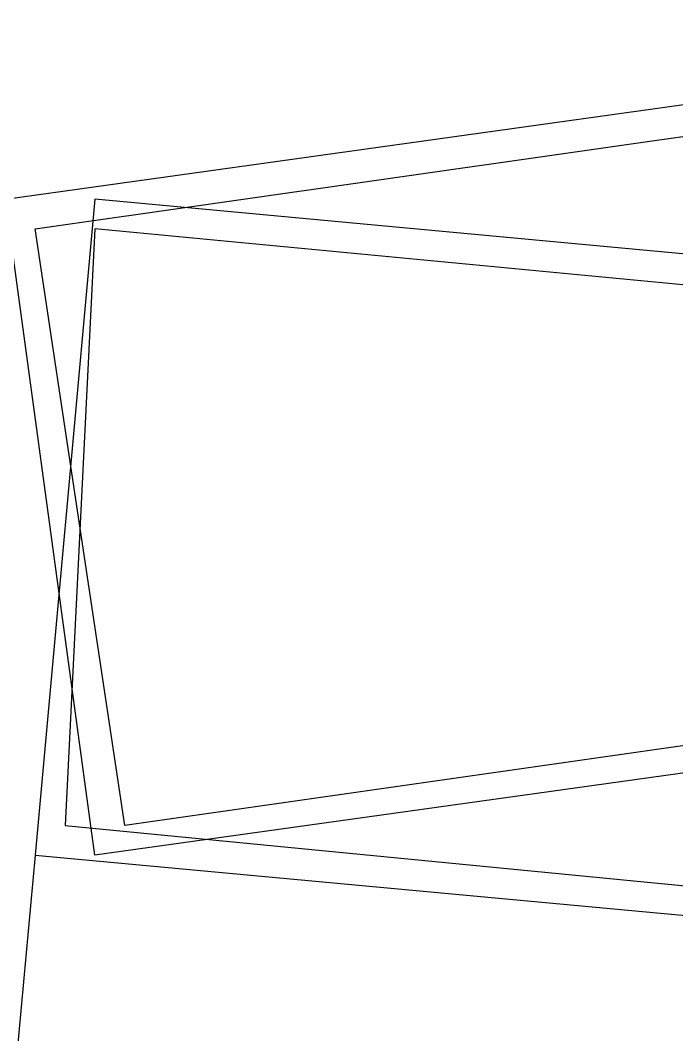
# Model space of a CAD drawing. Header units: feet. Extents: x -84 to 198, y -22 to 181.
# Drawn here: x 123.2867 to 123.58, y 46.0308 to 46.4844 of the extents above; entities that cross this region are included whole.
import ezdxf

# ---------------------------------------------------------------- set-up
doc = ezdxf.new("R2010")
doc.units = ezdxf.units.FT
doc.layers.add('A-LINEA', color=7, linetype='CONTINUOUS')

msp = doc.modelspace()

# ---------------------------------------------------------------- linework, layer by layer
at = {"layer": 'A-LINEA'}
msp.add_line((123.2933, 46.1111), (123, 42.9111), dxfattribs=at)
msp.add_line((123.2933, 46.1111), (123, 42.9111), dxfattribs=at)
for points in [[(123.32, 46.1111), (123.28, 46.4044), (123.8533, 46.4844), (123.8933, 46.1911), (123.32, 46.1111)], [(123.32, 46.1111), (123.28, 46.4044), (123.8533, 46.4844), (123.8933, 46.1911), (123.32, 46.1111)], [(123.3333, 46.1244), (123.2933, 46.3911), (123.8533, 46.4711), (123.8933, 46.2044), (123.3333, 46.1244)], [(123.3333, 46.1244), (123.2933, 46.3911), (123.8533, 46.4711), (123.8933, 46.2044), (123.3333, 46.1244)], [(123.32, 46.4044), (123.2933, 46.1111), (123.8667, 46.0578), (123.8933, 46.3511), (123.32, 46.4044)], [(123.32, 46.4044), (123.2933, 46.1111), (123.8667, 46.0578), (123.8933, 46.3511), (123.32, 46.4044)], [(123.32, 46.3911), (123.3067, 46.1244), (123.8533, 46.0711), (123.88, 46.3378), (123.32, 46.3911)], [(123.32, 46.3911), (123.3067, 46.1244), (123.8533, 46.0711), (123.88, 46.3378), (123.32, 46.3911)]]:
    msp.add_lwpolyline(points, dxfattribs=at)

doc.saveas('drawing.dxf')
